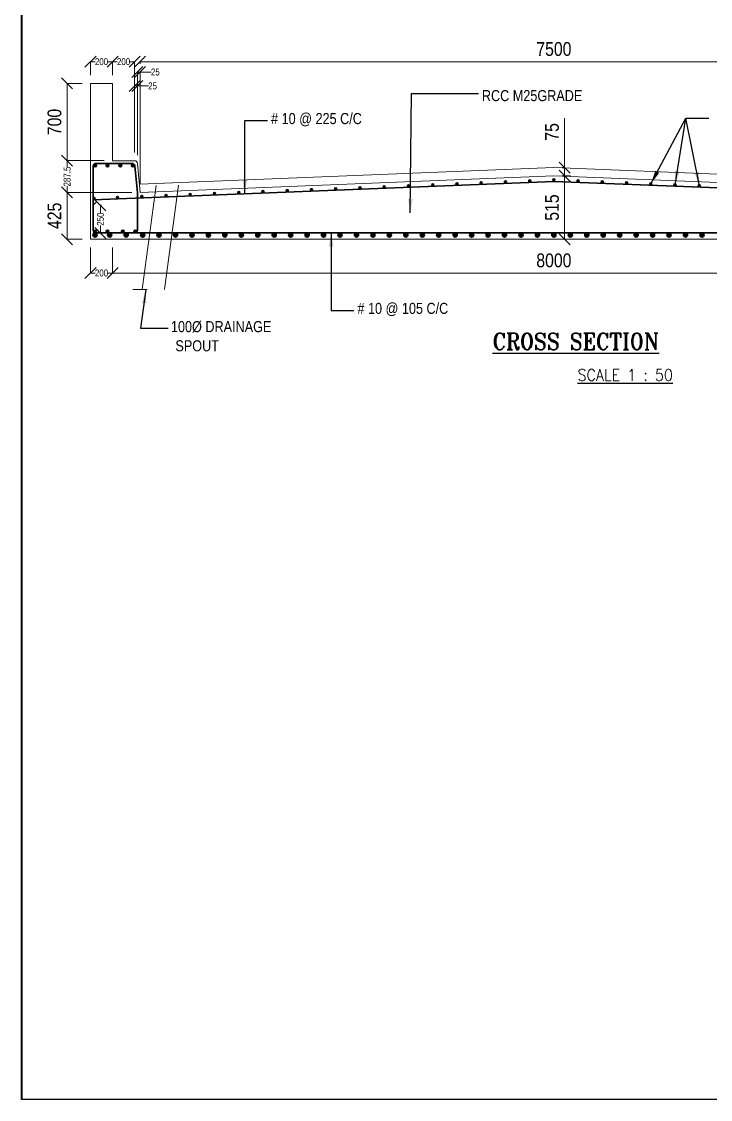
# Model space of a CAD drawing. Header units: millimetres. Extents: x 1141051 to 1202397, y -298680 to -265208.
# Drawn here: x 1141051 to 1153539, y -298680 to -279153 of the extents above; entities that cross this region are included whole.
import ezdxf
from ezdxf.enums import TextEntityAlignment as Align

# ---------------------------------------------------------------- set-up
doc = ezdxf.new("R2010")
doc.units = ezdxf.units.MM
doc.header["$LTSCALE"] = 300
doc.header["$MEASUREMENT"] = 0
for name, color, linetype, lineweight in [('elevations', 7, 'Continuous', 25), ('MAIN', 7, 'Continuous', 25), ('text', 7, 'Continuous', 25)]:
    doc.layers.add(name, color=color, linetype=linetype, lineweight=lineweight)
doc.layers.add('steel', color=1, linetype='Continuous')
doc.styles.add('ARIAL NARROW', font='ARIALN.TTF', dxfattribs={"height": 250})
doc.styles.add('ROMANT', font='romant')
doc.styles.add('SEC', font='ARIALN.TTF', dxfattribs={"height": 125})
doc.dimstyles.new('REIN FORCE', dxfattribs={"dimtxt": 125, "dimasz": 200, "dimexe": 1.25, "dimexo": 150, "dimtad": 0, "dimdec": 1, "dimlfac": 0.5, "dimdsep": 46, "dimtxsty": 'SEC', "dimblk": 'OBLIQUE', "dimcen": 2.5, "dimdle": 1.25, "dimclrd": 6, "dimclre": 5, "dimclrt": 1, "dimadec": 0, "dimazin": 0, "dimtfac": 1, "dimtdec": 1, "dimtmove": 0, "dimatfit": 3, "dimfxl": 1, "dimlwd": 15, "dimlwe": 13, "dimarcsym": 0})
doc.dimstyles.new('REIN FORCE 2', dxfattribs={"dimtxt": 250, "dimasz": 200, "dimexe": 1.25, "dimexo": 150, "dimgap": 100, "dimtad": 1, "dimdec": 1, "dimlfac": 0.5, "dimdsep": 46, "dimtxsty": 'ARIAL NARROW', "dimblk": 'OBLIQUE', "dimcen": 2.5, "dimdle": 1.25, "dimclrd": 6, "dimclre": 5, "dimclrt": 1, "dimadec": 0, "dimazin": 0, "dimtfac": 1, "dimtdec": 1, "dimtmove": 0, "dimatfit": 3, "dimfxl": 1, "dimlwd": 15, "dimlwe": 13, "dimarcsym": 0})
doc.dimstyles.new('STANDARD$7', dxfattribs={"dimtxt": 2, "dimasz": 2, "dimexe": 1.25, "dimexo": 0.625, "dimtad": 1, "dimdec": 0, "dimlfac": 0.5, "dimdsep": 46, "dimtxsty": 'ARIAL NARROW', "dimcen": 2.5, "dimdle": 0.1, "dimse1": 1, "dimse2": 1, "dimadec": 0, "dimazin": 0, "dimtfac": 1, "dimtdec": 0, "dimtmove": 0, "dimatfit": 3, "dimfxl": 1, "dimtolj": 1, "dimtzin": 0, "dimarcsym": 0})

# ---------------------------------------------------------------- blocks, each defined once
blk = doc.blocks.new('_Oblique')
at = {"color": 0, "linetype": 'ByBlock', "lineweight": -2}
blk.add_line((-0.5, -0.5), (0.5, 0.5), dxfattribs=at)
blk = doc.blocks.new('*D61')
at = {"layer": 'Defpoints', "color": 0, "linetype": 'ByBlock', "transparency": 16777216}
for p in [(1142301, -279880), (1142301, -280273), (1142701, -280273)]:
    blk.add_point(p, dxfattribs=at)
at = {"layer": 'MAIN', "color": 6, "linetype": 'Continuous', "lineweight": 15, "transparency": 16777216}
for p, q in [((1142300, -279880), (1142386, -279880)), ((1142702, -279880), (1142615, -279880))]:
    blk.add_line(p, q, dxfattribs=at)
at = {"layer": 'MAIN', "color": 5, "linetype": 'ByBlock', "lineweight": 13, "transparency": 16777216}
for p, q in [((1142301, -280123), (1142301, -279878)), ((1142701, -280123), (1142701, -279878))]:
    blk.add_line(p, q, dxfattribs=at)
at = {"layer": 'MAIN', "color": 6, "linetype": 'ByBlock', "lineweight": 15, "transparency": 16777216, "xscale": 200, "yscale": 200, "zscale": 200, "rotation": 180}
blk.add_blockref('_Oblique', (1142301, -279880), dxfattribs=at)
at = {"layer": 'MAIN', "color": 6, "linetype": 'ByBlock', "lineweight": 15, "transparency": 16777216, "xscale": 200, "yscale": 200, "zscale": 200}
blk.add_blockref('_Oblique', (1142701, -279880), dxfattribs=at)
at = {"layer": 'MAIN', "color": 1, "linetype": 'ByBlock', "transparency": 16777216, "insert": (1142501, -279880), "char_height": 125, "attachment_point": 5, "style": 'SEC'}
blk.add_mtext('200', dxfattribs=at)
blk = doc.blocks.new('*D63')
at = {"layer": 'Defpoints', "color": 0, "linetype": 'ByBlock', "transparency": 16777216}
for p in [(1142301, -280273), (1141877, -281673), (1142701, -281673)]:
    blk.add_point(p, dxfattribs=at)
at = {"layer": 'MAIN', "color": 5, "linetype": 'ByBlock', "lineweight": 13, "transparency": 16777216}
for p, q in [((1142151, -280273), (1141875, -280273)), ((1142551, -281673), (1141875, -281673))]:
    blk.add_line(p, q, dxfattribs=at)
at = {"layer": 'MAIN', "color": 6, "linetype": 'Continuous', "lineweight": 15, "transparency": 16777216}
blk.add_line((1141877, -280272), (1141877, -281675), dxfattribs=at)
at = {"layer": 'MAIN', "color": 6, "linetype": 'ByBlock', "lineweight": 15, "transparency": 16777216, "xscale": 200, "yscale": 200, "zscale": 200}
for p, rotation in [((1141877, -280273), 90), ((1141877, -281673), 270)]:
    blk.add_blockref('_Oblique', p, dxfattribs=dict(at, rotation=rotation))
at = {"layer": 'MAIN', "color": 1, "linetype": 'ByBlock', "transparency": 16777216, "insert": (1141649, -280973), "char_height": 250, "attachment_point": 5, "rotation": 90, "style": 'ARIAL NARROW'}
blk.add_mtext('700', dxfattribs=at)
blk = doc.blocks.new('*D64')
at = {"layer": 'Defpoints', "color": 0, "linetype": 'ByBlock', "transparency": 16777216}
for p in [(1142551, -281673), (1141877, -282248), (1143201, -282248)]:
    blk.add_point(p, dxfattribs=at)
at = {"layer": 'MAIN', "color": 5, "linetype": 'ByBlock', "lineweight": 13, "transparency": 16777216}
for p, q in [((1142401, -281673), (1141875, -281673)), ((1143051, -282248), (1141875, -282248))]:
    blk.add_line(p, q, dxfattribs=at)
at = {"layer": 'MAIN', "color": 6, "linetype": 'Continuous', "lineweight": 15, "transparency": 16777216}
for p, q in [((1141877, -281672), (1141877, -281786)), ((1141877, -282250), (1141877, -282136))]:
    blk.add_line(p, q, dxfattribs=at)
at = {"layer": 'MAIN', "color": 6, "linetype": 'ByBlock', "lineweight": 15, "transparency": 16777216, "xscale": 200, "yscale": 200, "zscale": 200}
for p, rotation in [((1141877, -281673), 90), ((1141877, -282248), 270)]:
    blk.add_blockref('_Oblique', p, dxfattribs=dict(at, rotation=rotation))
at = {"layer": 'MAIN', "color": 1, "linetype": 'ByBlock', "transparency": 16777216, "insert": (1141877, -281961), "char_height": 125, "attachment_point": 5, "rotation": 90, "style": 'SEC'}
blk.add_mtext('287.5', dxfattribs=at)
blk = doc.blocks.new('*D65')
at = {"layer": 'Defpoints', "color": 0, "linetype": 'ByBlock', "transparency": 16777216}
for p in [(1143051, -282248), (1141877, -283098), (1142301, -283098)]:
    blk.add_point(p, dxfattribs=at)
at = {"layer": 'MAIN', "color": 5, "linetype": 'ByBlock', "lineweight": 13, "transparency": 16777216}
for p, q in [((1142901, -282248), (1141875, -282248)), ((1142151, -283098), (1141875, -283098))]:
    blk.add_line(p, q, dxfattribs=at)
at = {"layer": 'MAIN', "color": 6, "linetype": 'Continuous', "lineweight": 15, "transparency": 16777216}
blk.add_line((1141877, -282247), (1141877, -283100), dxfattribs=at)
at = {"layer": 'MAIN', "color": 6, "linetype": 'ByBlock', "lineweight": 15, "transparency": 16777216, "xscale": 200, "yscale": 200, "zscale": 200}
for p, rotation in [((1141877, -282248), 90), ((1141877, -283098), 270)]:
    blk.add_blockref('_Oblique', p, dxfattribs=dict(at, rotation=rotation))
at = {"layer": 'MAIN', "color": 1, "linetype": 'ByBlock', "transparency": 16777216, "insert": (1141649, -282673), "char_height": 250, "attachment_point": 5, "rotation": 90, "style": 'ARIAL NARROW'}
blk.add_mtext('425', dxfattribs=at)
blk = doc.blocks.new('*D66')
at = {"layer": 'Defpoints', "color": 0, "linetype": 'ByBlock', "transparency": 16777216}
for p in [(1143101, -279880), (1142701, -280273), (1143101, -281673)]:
    blk.add_point(p, dxfattribs=at)
at = {"layer": 'MAIN', "color": 6, "linetype": 'Continuous', "lineweight": 15, "transparency": 16777216}
for p, q in [((1142700, -279880), (1142786, -279880)), ((1143102, -279880), (1143015, -279880))]:
    blk.add_line(p, q, dxfattribs=at)
at = {"layer": 'MAIN', "color": 5, "linetype": 'ByBlock', "lineweight": 13, "transparency": 16777216}
for p, q in [((1142701, -280123), (1142701, -279878)), ((1143101, -281523), (1143101, -279878))]:
    blk.add_line(p, q, dxfattribs=at)
at = {"layer": 'MAIN', "color": 6, "linetype": 'ByBlock', "lineweight": 15, "transparency": 16777216, "xscale": 200, "yscale": 200, "zscale": 200, "rotation": 180}
blk.add_blockref('_Oblique', (1142701, -279880), dxfattribs=at)
at = {"layer": 'MAIN', "color": 6, "linetype": 'ByBlock', "lineweight": 15, "transparency": 16777216, "xscale": 200, "yscale": 200, "zscale": 200}
blk.add_blockref('_Oblique', (1143101, -279880), dxfattribs=at)
at = {"layer": 'MAIN', "color": 1, "linetype": 'ByBlock', "transparency": 16777216, "insert": (1142901, -279880), "char_height": 125, "attachment_point": 5, "style": 'SEC'}
blk.add_mtext('200', dxfattribs=at)
blk = doc.blocks.new('*D67')
at = {"layer": 'Defpoints', "color": 0, "linetype": 'ByBlock', "transparency": 16777216}
for p in [(1143151, -280319), (1143101, -281145), (1143151, -281723)]:
    blk.add_point(p, dxfattribs=at)
at = {"layer": 'MAIN', "color": 6, "linetype": 'Continuous', "lineweight": 15, "transparency": 16777216}
for p, q in [((1143100, -280319), (1143151, -280319)), ((1143151, -280319), (1143351, -280319))]:
    blk.add_line(p, q, dxfattribs=at)
at = {"layer": 'MAIN', "color": 5, "linetype": 'ByBlock', "lineweight": 13, "transparency": 16777216}
for p, q in [((1143101, -280995), (1143101, -280318)), ((1143151, -281573), (1143151, -280318))]:
    blk.add_line(p, q, dxfattribs=at)
at = {"layer": 'MAIN', "color": 6, "linetype": 'ByBlock', "lineweight": 15, "transparency": 16777216, "xscale": 200, "yscale": 200, "zscale": 200, "rotation": 180}
blk.add_blockref('_Oblique', (1143101, -280319), dxfattribs=at)
at = {"layer": 'MAIN', "color": 6, "linetype": 'ByBlock', "lineweight": 15, "transparency": 16777216, "xscale": 200, "yscale": 200, "zscale": 200}
blk.add_blockref('_Oblique', (1143151, -280319), dxfattribs=at)
at = {"layer": 'MAIN', "color": 1, "linetype": 'ByBlock', "transparency": 16777216, "insert": (1143426, -280319), "char_height": 125, "attachment_point": 5, "style": 'SEC'}
blk.add_mtext('25', dxfattribs=at)
blk = doc.blocks.new('*D35')
at = {"layer": 'Defpoints', "color": 0, "linetype": 'ByBlock', "transparency": 16777216}
for p in [(1143201, -280068), (1143151, -281670), (1143201, -282248)]:
    blk.add_point(p, dxfattribs=at)
at = {"layer": 'MAIN', "color": 6, "linetype": 'Continuous', "lineweight": 15, "transparency": 16777216}
for p, q in [((1143150, -280068), (1143201, -280068)), ((1143201, -280068), (1143401, -280068))]:
    blk.add_line(p, q, dxfattribs=at)
at = {"layer": 'MAIN', "color": 5, "linetype": 'ByBlock', "lineweight": 13, "transparency": 16777216}
for p, q in [((1143151, -281520), (1143151, -280067)), ((1143201, -282098), (1143201, -280067))]:
    blk.add_line(p, q, dxfattribs=at)
at = {"layer": 'MAIN', "color": 6, "linetype": 'ByBlock', "lineweight": 15, "transparency": 16777216, "xscale": 200, "yscale": 200, "zscale": 200, "rotation": 180}
blk.add_blockref('_Oblique', (1143151, -280068), dxfattribs=at)
at = {"layer": 'MAIN', "color": 6, "linetype": 'ByBlock', "lineweight": 15, "transparency": 16777216, "xscale": 200, "yscale": 200, "zscale": 200}
blk.add_blockref('_Oblique', (1143201, -280068), dxfattribs=at)
at = {"layer": 'MAIN', "color": 1, "linetype": 'ByBlock', "transparency": 16777216, "insert": (1143476, -280068), "char_height": 125, "attachment_point": 5, "style": 'SEC'}
blk.add_mtext('25', dxfattribs=at)
blk = doc.blocks.new('*D36')
at = {"layer": 'Defpoints', "color": 0, "linetype": 'ByBlock', "transparency": 16777216}
for p in [(1158201, -279880), (1143201, -280067), (1158201, -282248)]:
    blk.add_point(p, dxfattribs=at)
at = {"layer": 'MAIN', "linetype": 'Continuous', "lineweight": 15, "transparency": 16777216}
blk.add_line((1143200, -279880), (1158202, -279880), dxfattribs=at)
at = {"layer": 'MAIN', "color": 5, "linetype": 'ByBlock', "lineweight": 13, "transparency": 16777216}
for p, q in [((1143201, -279917), (1143201, -279878)), ((1158201, -282098), (1158201, -279878))]:
    blk.add_line(p, q, dxfattribs=at)
at = {"layer": 'MAIN', "linetype": 'ByBlock', "lineweight": 15, "transparency": 16777216, "xscale": 200, "yscale": 200, "zscale": 200, "rotation": 180}
blk.add_blockref('_Oblique', (1143201, -279880), dxfattribs=at)
at = {"layer": 'MAIN', "linetype": 'ByBlock', "lineweight": 15, "transparency": 16777216, "xscale": 200, "yscale": 200, "zscale": 200}
blk.add_blockref('_Oblique', (1158201, -279880), dxfattribs=at)
at = {"layer": 'MAIN', "color": 1, "linetype": 'ByBlock', "transparency": 16777216, "insert": (1150701, -279652), "char_height": 250, "attachment_point": 5, "style": 'ARIAL NARROW'}
blk.add_mtext('7500', dxfattribs=at)
blk = doc.blocks.new('*D40')
at = {"layer": 'Defpoints', "color": 0, "linetype": 'ByBlock', "transparency": 16777216}
for p in [(1142301, -283098), (1142701, -283098), (1142301, -283709)]:
    blk.add_point(p, dxfattribs=at)
at = {"layer": 'MAIN', "color": 5, "linetype": 'ByBlock', "lineweight": 13, "transparency": 16777216}
for p, q in [((1142301, -283248), (1142301, -283710)), ((1142701, -283248), (1142701, -283710))]:
    blk.add_line(p, q, dxfattribs=at)
at = {"layer": 'MAIN', "color": 6, "linetype": 'Continuous', "lineweight": 15, "transparency": 16777216}
for p, q in [((1142300, -283709), (1142386, -283709)), ((1142702, -283709), (1142615, -283709))]:
    blk.add_line(p, q, dxfattribs=at)
at = {"layer": 'MAIN', "color": 6, "linetype": 'ByBlock', "lineweight": 15, "transparency": 16777216, "xscale": 200, "yscale": 200, "zscale": 200, "rotation": 180}
blk.add_blockref('_Oblique', (1142301, -283709), dxfattribs=at)
at = {"layer": 'MAIN', "color": 6, "linetype": 'ByBlock', "lineweight": 15, "transparency": 16777216, "xscale": 200, "yscale": 200, "zscale": 200}
blk.add_blockref('_Oblique', (1142701, -283709), dxfattribs=at)
at = {"layer": 'MAIN', "color": 1, "linetype": 'ByBlock', "transparency": 16777216, "insert": (1142501, -283709), "char_height": 125, "attachment_point": 5, "style": 'SEC'}
blk.add_mtext('200', dxfattribs=at)
blk = doc.blocks.new('*D42')
at = {"layer": 'Defpoints', "color": 0, "linetype": 'ByBlock', "transparency": 16777216}
for p in [(1142701, -283248), (1158701, -283248), (1142701, -283709)]:
    blk.add_point(p, dxfattribs=at)
at = {"layer": 'MAIN', "color": 5, "linetype": 'ByBlock', "lineweight": 13, "transparency": 16777216}
for p, q in [((1142701, -283398), (1142701, -283710)), ((1158701, -283398), (1158701, -283710))]:
    blk.add_line(p, q, dxfattribs=at)
at = {"layer": 'MAIN', "color": 0, "linetype": 'Continuous', "lineweight": 15, "transparency": 16777216}
blk.add_line((1158702, -283709), (1142700, -283709), dxfattribs=at)
at = {"layer": 'MAIN', "color": 0, "linetype": 'ByBlock', "lineweight": 15, "transparency": 16777216, "xscale": 200, "yscale": 200, "zscale": 200, "rotation": 180}
blk.add_blockref('_Oblique', (1142701, -283709), dxfattribs=at)
at = {"layer": 'MAIN', "color": 0, "linetype": 'ByBlock', "lineweight": 15, "transparency": 16777216, "xscale": 200, "yscale": 200, "zscale": 200}
blk.add_blockref('_Oblique', (1158701, -283709), dxfattribs=at)
at = {"layer": 'MAIN', "color": 1, "linetype": 'ByBlock', "transparency": 16777216, "insert": (1150701, -283481), "char_height": 250, "attachment_point": 5, "style": 'ARIAL NARROW'}
blk.add_mtext('8000', dxfattribs=at)
blk = doc.blocks.new('*D44')
at = {"layer": 'Defpoints', "color": 0, "linetype": 'ByBlock', "transparency": 16777216}
for p in [(1150851, -281948), (1150701, -283098), (1150895, -283098)]:
    blk.add_point(p, dxfattribs=at)
at = {"layer": 'MAIN', "color": 6, "linetype": 'Continuous', "lineweight": 15, "transparency": 16777216}
blk.add_line((1150895, -281947), (1150895, -283100), dxfattribs=at)
at = {"layer": 'MAIN', "color": 5, "linetype": 'ByBlock', "lineweight": 13, "transparency": 16777216}
for p, q in [((1151001, -281948), (1150896, -281948)), ((1150851, -283098), (1150896, -283098))]:
    blk.add_line(p, q, dxfattribs=at)
at = {"layer": 'MAIN', "color": 6, "linetype": 'ByBlock', "lineweight": 15, "transparency": 16777216, "xscale": 200, "yscale": 200, "zscale": 200}
for p, rotation in [((1150895, -281948), 90), ((1150895, -283098), 270)]:
    blk.add_blockref('_Oblique', p, dxfattribs=dict(at, rotation=rotation))
at = {"layer": 'MAIN', "color": 1, "linetype": 'ByBlock', "transparency": 16777216, "insert": (1150667, -282523), "char_height": 250, "attachment_point": 5, "rotation": 90, "style": 'ARIAL NARROW'}
blk.add_mtext('515', dxfattribs=at)
blk = doc.blocks.new('*D68')
at = {"layer": 'Defpoints', "color": 0, "linetype": 'ByBlock', "transparency": 16777216}
for p in [(1150701, -281798), (1150701, -281948), (1150895, -281798)]:
    blk.add_point(p, dxfattribs=at)
at = {"layer": 'MAIN', "color": 6, "linetype": 'Continuous', "lineweight": 15, "transparency": 16777216}
for p, q in [((1150895, -281798), (1150895, -280905)), ((1150895, -281948), (1150895, -281798)), ((1150895, -281948), (1150895, -282148))]:
    blk.add_line(p, q, dxfattribs=at)
at = {"layer": 'MAIN', "color": 5, "linetype": 'ByBlock', "lineweight": 13, "transparency": 16777216}
for p, q in [((1150851, -281798), (1150896, -281798)), ((1150851, -281948), (1150896, -281948))]:
    blk.add_line(p, q, dxfattribs=at)
at = {"layer": 'MAIN', "color": 6, "linetype": 'ByBlock', "lineweight": 15, "transparency": 16777216, "xscale": 200, "yscale": 200, "zscale": 200}
for p, rotation in [((1150895, -281798), 270), ((1150895, -281948), 90)]:
    blk.add_blockref('_Oblique', p, dxfattribs=dict(at, rotation=rotation))
at = {"layer": 'MAIN', "color": 1, "linetype": 'ByBlock', "transparency": 16777216, "insert": (1150667, -281152), "char_height": 250, "attachment_point": 5, "rotation": 90, "style": 'ARIAL NARROW'}
blk.add_mtext('75', dxfattribs=at)
blk = doc.blocks.new('*D83')
at = {"layer": 'Defpoints', "color": 0, "linetype": 'ByBlock', "transparency": 16777216}
for p in [(1142351, -282482), (1142456, -282982), (1142481, -282982)]:
    blk.add_point(p, dxfattribs=at)
at = {"layer": 'MAIN', "color": 6, "linetype": 'Continuous', "lineweight": 15, "transparency": 16777216}
for p, q in [((1142481, -282481), (1142481, -282618)), ((1142481, -282983), (1142481, -282847))]:
    blk.add_line(p, q, dxfattribs=at)
at = {"layer": 'MAIN', "color": 5, "linetype": 'ByBlock', "lineweight": 13, "transparency": 16777216}
for p, q in [((1142501, -282482), (1142483, -282482)), ((1142606, -282982), (1142483, -282982))]:
    blk.add_line(p, q, dxfattribs=at)
at = {"layer": 'MAIN', "color": 6, "linetype": 'ByBlock', "lineweight": 15, "transparency": 16777216, "xscale": 200, "yscale": 200, "zscale": 200}
for p, rotation in [((1142481, -282482), 90), ((1142481, -282982), 270)]:
    blk.add_blockref('_Oblique', p, dxfattribs=dict(at, rotation=rotation))
at = {"layer": 'MAIN', "color": 1, "linetype": 'ByBlock', "transparency": 16777216, "insert": (1142481, -282732), "char_height": 125, "attachment_point": 5, "rotation": 90, "style": 'SEC'}
blk.add_mtext('250', dxfattribs=at)

msp = doc.modelspace()

# ---------------------------------------------------------------- hatches: boundary and pattern name
at = {"layer": 'steel', "linetype": 'ByBlock', "lineweight": 35}
for points in [[(1142386.43, -281784.14), (1142386.55, -281784.14, 0.41348564), (1142410.86, -281759.77, 1), (1142362.11, -281759.77, 0.41348564)], [(1142609.92, -281784.14), (1142610.05, -281784.14, 0.41348564), (1142634.36, -281759.77, 1), (1142585.61, -281759.77, 0.41348564)], [(1142841.94, -281784.14), (1142842.06, -281784.14, 0.41348564), (1142866.37, -281759.77, 1), (1142817.62, -281759.77, 0.41348564)], [(1143069.74, -281784.14), (1143069.62, -281784.14, -0.41348564), (1143045.31, -281759.77, -1), (1143094.06, -281759.77, -0.41348564)], [(1146745.41, -282200.92), (1146745.32, -282200.92, -0.41348564), (1146726.61, -282182.17, -1), (1146764.11, -282182.17, -0.41348564)], [(1147186.68, -282183.28), (1147186.59, -282183.28, -0.41348564), (1147167.89, -282164.53, -1), (1147205.39, -282164.53, -0.41348564)], [(1147626.16, -282165.7), (1147626.06, -282165.7, -0.41348564), (1147607.36, -282146.95, -1), (1147644.86, -282146.95, -0.41348564)], [(1148063.83, -282148.18), (1148063.74, -282148.18, -0.41348564), (1148045.04, -282129.43, -1), (1148082.54, -282129.43, -0.41348564)], [(1148505.11, -282130.55), (1148505.01, -282130.55, -0.41348564), (1148486.31, -282111.8, -1), (1148523.81, -282111.8, -0.41348564)], [(1148944.58, -282112.97), (1148944.49, -282112.97, -0.41348564), (1148925.78, -282094.22, -1), (1148963.28, -282094.22, -0.41348564)], [(1149382.25, -282095.45), (1149382.16, -282095.45, -0.41348564), (1149363.46, -282076.7, -1), (1149400.96, -282076.7, -0.41348564)], [(1149823.53, -282077.81), (1149823.43, -282077.81, -0.41348564), (1149804.73, -282059.06, -1), (1149842.23, -282059.06, -0.41348564)], [(1150263, -282060.23), (1150262.91, -282060.23, -0.41348564), (1150244.2, -282041.48, -1), (1150281.7, -282041.48, -0.41348564)], [(1150700.98, -282042.71), (1150700.88, -282042.71, -0.41348564), (1150682.18, -282023.96, -1), (1150719.68, -282023.96, -0.41348564)], [(1150700.88, -282042.71), (1150700.98, -282042.71, 0.41348564), (1150719.68, -282023.96, 1), (1150682.18, -282023.96, 0.41348564)], [(1151138.86, -282060.23), (1151138.95, -282060.23, 0.41348564), (1151157.66, -282041.48, 1), (1151120.16, -282041.48, 0.41348564)], [(1151578.33, -282077.81), (1151578.43, -282077.81, 0.41348564), (1151597.13, -282059.06, 1), (1151559.63, -282059.06, 0.41348564)], [(1152019.61, -282095.45), (1152019.7, -282095.45, 0.41348564), (1152038.41, -282076.7, 1), (1152000.91, -282076.7, 0.41348564)], [(1152457.28, -282112.97), (1152457.38, -282112.97, 0.41348564), (1152476.08, -282094.22, 1), (1152438.58, -282094.22, 0.41348564)], [(1152896.76, -282130.55), (1152896.85, -282130.55, 0.41348564), (1152915.55, -282111.8, 1), (1152878.05, -282111.8, 0.41348564)], [(1153338.03, -282148.18), (1153338.12, -282148.18, 0.41348564), (1153356.83, -282129.43, 1), (1153319.33, -282129.43, 0.41348564)], [(1142365.42, -282376.15), (1142365.33, -282376.15, -0.41348564), (1142346.63, -282357.4, -1), (1142384.13, -282357.4, -0.41348564)], [(1142790.15, -282359.13), (1142790.05, -282359.13, -0.41348564), (1142771.35, -282340.38, -1), (1142808.85, -282340.38, -0.41348564)], [(1143231.42, -282341.49), (1143231.33, -282341.49, -0.41348564), (1143212.62, -282322.74, -1), (1143250.12, -282322.74, -0.41348564)], [(1143670.89, -282323.92), (1143670.8, -282323.92, -0.41348564), (1143652.1, -282305.17, -1), (1143689.6, -282305.17, -0.41348564)], [(1144108.57, -282306.39), (1144108.47, -282306.39, -0.41348564), (1144089.77, -282287.64, -1), (1144127.27, -282287.64, -0.41348564)], [(1144549.84, -282288.76), (1144549.75, -282288.76, -0.41348564), (1144531.04, -282270.01, -1), (1144568.54, -282270.01, -0.41348564)], [(1144989.32, -282271.18), (1144989.22, -282271.18, -0.41348564), (1144970.52, -282252.43, -1), (1145008.02, -282252.43, -0.41348564)], [(1145426.99, -282253.66), (1145426.9, -282253.66, -0.41348564), (1145408.19, -282234.91, -1), (1145445.69, -282234.91, -0.41348564)], [(1145868.26, -282236.02), (1145868.17, -282236.02, -0.41348564), (1145849.47, -282217.27, -1), (1145886.97, -282217.27, -0.41348564)], [(1146307.74, -282218.44), (1146307.64, -282218.44, -0.41348564), (1146288.94, -282199.69, -1), (1146326.44, -282199.69, -0.41348564)], [(1142386.43, -282979.85), (1142386.55, -282979.85, 0.41348564), (1142410.86, -282955.48, 1), (1142362.11, -282955.48, 0.41348564)], [(1142609.92, -282979.85), (1142610.05, -282979.85, 0.41348564), (1142634.36, -282955.48, 1), (1142585.61, -282955.48, 0.41348564)], [(1142885.69, -282979.85), (1142885.81, -282979.85, 0.41348564), (1142910.13, -282955.48, 1), (1142861.38, -282955.48, 0.41348564)], [(1143113.5, -282979.85), (1143113.38, -282979.85, -0.41348564), (1143089.06, -282955.48, -1), (1143137.81, -282955.48, -0.41348564)], [(1142382.5, -282982.2), (1142382.31, -282982.2, 0.41348564), (1142344.9, -283019.7, 1), (1142419.9, -283019.7, 0.41348564)], [(1142649.24, -282982.2), (1142649.05, -282982.2, 0.41348564), (1142611.64, -283019.7, 1), (1142686.64, -283019.7, 0.41348564)], [(1142947.45, -282982.2), (1142947.26, -282982.2, 0.41348564), (1142909.86, -283019.7, 1), (1142984.86, -283019.7, 0.41348564)], [(1143245.66, -282982.2), (1143245.48, -282982.2, 0.41348564), (1143208.07, -283019.7, 1), (1143283.07, -283019.7, 0.41348564)], [(1143543.88, -282982.2), (1143543.69, -282982.2, 0.41348564), (1143506.29, -283019.7, 1), (1143581.29, -283019.7, 0.41348564)], [(1143842.09, -282982.2), (1143841.91, -282982.2, 0.41348564), (1143804.5, -283019.7, 1), (1143879.5, -283019.7, 0.41348564)], [(1144140.31, -282982.2), (1144140.12, -282982.2, 0.41348564), (1144102.71, -283019.7, 1), (1144177.71, -283019.7, 0.41348564)], [(1144438.52, -282982.2), (1144438.34, -282982.2, 0.41348564), (1144400.93, -283019.7, 1), (1144475.93, -283019.7, 0.41348564)], [(1144736.74, -282982.2), (1144736.55, -282982.2, 0.41348564), (1144699.14, -283019.7, 1), (1144774.14, -283019.7, 0.41348564)], [(1145034.95, -282982.2), (1145034.76, -282982.2, 0.41348564), (1144997.36, -283019.7, 1), (1145072.36, -283019.7, 0.41348564)], [(1145333.16, -282982.2), (1145332.98, -282982.2, 0.41348564), (1145295.57, -283019.7, 1), (1145370.57, -283019.7, 0.41348564)], [(1145631.38, -282982.2), (1145631.19, -282982.2, 0.41348564), (1145593.79, -283019.7, 1), (1145668.79, -283019.7, 0.41348564)], [(1145929.59, -282982.2), (1145929.41, -282982.2, 0.41348564), (1145892, -283019.7, 1), (1145967, -283019.7, 0.41348564)], [(1146227.81, -282982.2), (1146227.62, -282982.2, 0.41348564), (1146190.21, -283019.7, 1), (1146265.21, -283019.7, 0.41348564)], [(1146526.02, -282982.2), (1146525.84, -282982.2, 0.41348564), (1146488.43, -283019.7, 1), (1146563.43, -283019.7, 0.41348564)], [(1146824.24, -282982.2), (1146824.05, -282982.2, 0.41348564), (1146786.64, -283019.7, 1), (1146861.64, -283019.7, 0.41348564)], [(1147122.45, -282982.2), (1147122.26, -282982.2, 0.41348564), (1147084.86, -283019.7, 1), (1147159.86, -283019.7, 0.41348564)], [(1147420.67, -282982.2), (1147420.48, -282982.2, 0.41348564), (1147383.07, -283019.7, 1), (1147458.07, -283019.7, 0.41348564)], [(1147718.88, -282982.2), (1147718.69, -282982.2, 0.41348564), (1147681.29, -283019.7, 1), (1147756.29, -283019.7, 0.41348564)], [(1148017.09, -282982.2), (1148016.91, -282982.2, 0.41348564), (1147979.5, -283019.7, 1), (1148054.5, -283019.7, 0.41348564)], [(1148315.31, -282982.2), (1148315.12, -282982.2, 0.41348564), (1148277.72, -283019.7, 1), (1148352.72, -283019.7, 0.41348564)], [(1148613.52, -282982.2), (1148613.34, -282982.2, 0.41348564), (1148575.93, -283019.7, 1), (1148650.93, -283019.7, 0.41348564)], [(1148911.74, -282982.2), (1148911.55, -282982.2, 0.41348564), (1148874.14, -283019.7, 1), (1148949.14, -283019.7, 0.41348564)], [(1149209.95, -282982.2), (1149209.77, -282982.2, 0.41348564), (1149172.36, -283019.7, 1), (1149247.36, -283019.7, 0.41348564)], [(1149508.17, -282982.2), (1149507.98, -282982.2, 0.41348564), (1149470.57, -283019.7, 1), (1149545.57, -283019.7, 0.41348564)], [(1149806.38, -282982.2), (1149806.19, -282982.2, 0.41348564), (1149768.79, -283019.7, 1), (1149843.79, -283019.7, 0.41348564)], [(1150104.6, -282982.2), (1150104.41, -282982.2, 0.41348564), (1150067, -283019.7, 1), (1150142, -283019.7, 0.41348564)], [(1150402.81, -282982.2), (1150402.62, -282982.2, 0.41348564), (1150365.22, -283019.7, 1), (1150440.22, -283019.7, 0.41348564)], [(1150701.02, -282982.2), (1150700.84, -282982.2, 0.41348564), (1150663.43, -283019.7, 1), (1150738.43, -283019.7, 0.41348564)], [(1150999.24, -282982.2), (1150999.05, -282982.2, 0.41348564), (1150961.65, -283019.7, 1), (1151036.65, -283019.7, 0.41348564)], [(1151297.45, -282982.2), (1151297.27, -282982.2, 0.41348564), (1151259.86, -283019.7, 1), (1151334.86, -283019.7, 0.41348564)], [(1151595.67, -282982.2), (1151595.48, -282982.2, 0.41348564), (1151558.07, -283019.7, 1), (1151633.07, -283019.7, 0.41348564)], [(1151893.88, -282982.2), (1151893.7, -282982.2, 0.41348564), (1151856.29, -283019.7, 1), (1151931.29, -283019.7, 0.41348564)], [(1152192.1, -282982.2), (1152191.91, -282982.2, 0.41348564), (1152154.5, -283019.7, 1), (1152229.5, -283019.7, 0.41348564)], [(1152490.31, -282982.2), (1152490.12, -282982.2, 0.41348564), (1152452.72, -283019.7, 1), (1152527.72, -283019.7, 0.41348564)], [(1152788.53, -282982.2), (1152788.34, -282982.2, 0.41348564), (1152750.93, -283019.7, 1), (1152825.93, -283019.7, 0.41348564)], [(1153086.74, -282982.2), (1153086.55, -282982.2, 0.41348564), (1153049.15, -283019.7, 1), (1153124.15, -283019.7, 0.41348564)], [(1153384.95, -282982.2), (1153384.77, -282982.2, 0.41348564), (1153347.36, -283019.7, 1), (1153422.36, -283019.7, 0.41348564)]]:
    msp.add_hatch(color=0, dxfattribs=at).paths.add_polyline_path(points)

# ---------------------------------------------------------------- linework, layer by layer
at = {"layer": 'MAIN', "color": 0, "lineweight": 40}
msp.add_line((1141051.09, -265208.01), (1141051.09, -298680.23), dxfattribs=at)
at = {"layer": 'MAIN', "color": 0, "linetype": 'ByBlock', "lineweight": 18}
for p, q in [((1142300.93, -280273.41), (1142700.93, -280273.41)), ((1142300.93, -280273.41), (1142300.93, -283098.41)), ((1142700.93, -280273.41), (1142700.93, -281673.41)), ((1142700.93, -281673.41), (1143100.93, -281673.41)), ((1143150.93, -281723.41), (1143200.93, -282248.41)), ((1150700.93, -281798.29), (1143186.69, -282098.86)), ((1150700.93, -281948.41), (1143200.93, -282248.41)), ((1150700.93, -281798.29), (1158215.17, -282098.86)), ((1150700.93, -281948.41), (1158200.93, -282248.41)), ((1143490.19, -282121.4), (1143239.46, -284008.94)), ((1143896.01, -282118.7), (1143644.87, -284008.94)), ((1142300.93, -283098.41), (1150700.93, -283098.41)), ((1159100.93, -283098.41), (1150700.93, -283098.41)), ((1143067.29, -284008.94), (1143328.48, -284008.94))]:
    msp.add_line(p, q, dxfattribs=at)
msp.add_arc((1143100.93, -281723.41), 50, 0, 90, dxfattribs=at)
at = {"layer": 'MAIN', "color": 0, "linetype": 'ByBlock'}
for p in [(1148069.9, -282148.18), (1148505.01, -282130.55), (1148944.49, -282112.97), (1149388.32, -282095.45), (1149823.43, -282077.81), (1150262.91, -282060.23), (1150700.88, -282042.71), (1150700.98, -282042.71), (1151138.95, -282060.23), (1151578.43, -282077.81), (1152013.54, -282095.45), (1152457.38, -282112.97), (1152896.85, -282130.55), (1153331.96, -282148.18), (1142796.22, -282359.13), (1143231.33, -282341.49), (1143670.8, -282323.92), (1144114.64, -282306.39), (1144549.75, -282288.76), (1144989.22, -282271.18), (1145433.06, -282253.66), (1145868.17, -282236.02), (1146307.64, -282218.44), (1146751.48, -282200.92), (1147186.59, -282183.28), (1147626.06, -282165.7)]:
    msp.add_point(p, dxfattribs=at)
at = {"layer": 'steel', "color": 0, "linetype": 'ByBlock', "lineweight": 35}
for p, q in [((1142350.93, -281773.41), (1142350.93, -282932.2)), ((1142400.93, -281723.41), (1143055.01, -281723.41)), ((1143104.79, -281768.67), (1143151.38, -282257.89)), ((1150700.93, -282048.49), (1142350.93, -282382.49)), ((1150700.93, -282048.49), (1159050.93, -282382.49)), ((1143151.38, -282257.89), (1143151.38, -282932.2)), ((1142350.93, -282482.2), (1142417.62, -282412.08)), ((1142350.93, -282982.2), (1159015.98, -282982.2)), ((1143101.38, -282982.2), (1142400.93, -282982.2))]:
    msp.add_line(p, q, dxfattribs=at)
for centre, radius in [((1142386.49, -281759.77), 24.38), ((1142609.98, -281759.77), 24.38), ((1142842, -281759.77), 24.38), ((1143069.68, -281759.77), 24.38), ((1146745.36, -282182.17), 18.75), ((1147186.64, -282164.53), 18.75), ((1147626.11, -282146.95), 18.75), ((1148063.79, -282129.43), 18.75), ((1148505.06, -282111.8), 18.75), ((1148944.53, -282094.22), 18.75), ((1149382.21, -282076.7), 18.75), ((1149823.48, -282059.06), 18.75), ((1150262.95, -282041.48), 18.75), ((1150700.93, -282023.96), 18.75), ((1150700.93, -282023.96), 18.75), ((1151138.91, -282041.48), 18.75), ((1151578.38, -282059.06), 18.75), ((1152019.66, -282076.7), 18.75), ((1152457.33, -282094.22), 18.75), ((1152896.8, -282111.8), 18.75), ((1153338.08, -282129.43), 18.75), ((1142365.38, -282357.4), 18.75), ((1142790.1, -282340.38), 18.75), ((1143231.37, -282322.74), 18.75), ((1143670.85, -282305.17), 18.75), ((1144108.52, -282287.64), 18.75), ((1144549.79, -282270.01), 18.75), ((1144989.27, -282252.43), 18.75), ((1145426.94, -282234.91), 18.75), ((1145868.22, -282217.27), 18.75), ((1146307.69, -282199.69), 18.75), ((1142386.49, -282955.48), 24.38), ((1142609.98, -282955.48), 24.38), ((1142885.75, -282955.48), 24.38), ((1143113.44, -282955.48), 24.38), ((1142382.4, -283019.7), 37.5), ((1142649.14, -283019.7), 37.5), ((1142947.36, -283019.7), 37.5), ((1143245.57, -283019.7), 37.5), ((1143543.79, -283019.7), 37.5), ((1143842, -283019.7), 37.5), ((1144140.21, -283019.7), 37.5), ((1144438.43, -283019.7), 37.5), ((1144736.64, -283019.7), 37.5), ((1145034.86, -283019.7), 37.5), ((1145333.07, -283019.7), 37.5), ((1145631.29, -283019.7), 37.5), ((1145929.5, -283019.7), 37.5), ((1146227.71, -283019.7), 37.5), ((1146525.93, -283019.7), 37.5), ((1146824.14, -283019.7), 37.5), ((1147122.36, -283019.7), 37.5), ((1147420.57, -283019.7), 37.5), ((1147718.79, -283019.7), 37.5), ((1148017, -283019.7), 37.5), ((1148315.22, -283019.7), 37.5), ((1148613.43, -283019.7), 37.5), ((1148911.64, -283019.7), 37.5), ((1149209.86, -283019.7), 37.5), ((1149508.07, -283019.7), 37.5), ((1149806.29, -283019.7), 37.5), ((1150104.5, -283019.7), 37.5), ((1150402.72, -283019.7), 37.5), ((1150700.93, -283019.7), 37.5), ((1150999.15, -283019.7), 37.5), ((1151297.36, -283019.7), 37.5), ((1151595.57, -283019.7), 37.5), ((1151893.79, -283019.7), 37.5), ((1152192, -283019.7), 37.5), ((1152490.22, -283019.7), 37.5), ((1152788.43, -283019.7), 37.5), ((1153086.65, -283019.7), 37.5), ((1153384.86, -283019.7), 37.5)]:
    msp.add_circle(centre, radius, dxfattribs=at)
for centre, start, end in [((1142400.93, -281773.41), 90, 180), ((1143055.01, -281773.41), 5.440332, 90), ((1142400.93, -282932.2), 180, 270), ((1143101.38, -282932.2), 270, 0)]:
    msp.add_arc(centre, 50, start, end, dxfattribs=at)
at = {"layer": 'text', "color": 0, "linetype": 'ByBlock'}
msp.add_line((1202357.14, -298680.23), (1141051.09, -298680.23), dxfattribs=at)

# ---------------------------------------------------------------- texts
at = {"color": 0, "style": 'ROMANT', "width": 0.9}
msp.add_text('%%UCROSS SECTION', height=300, dxfattribs=at).set_placement((1149589.44, -285098.6))
msp.add_text('%%USCALE 1 : 50', height=210, dxfattribs=at).set_placement((1151994.56, -285660.98), align=Align.CENTER)
at = {"layer": 'elevations', "color": 0, "linetype": 'ByBlock', "style": 'ARIAL NARROW'}
for s, p in [('RCC M25GRADE', (1149396.31, -280594.69)), ('# 10 @ 225 C/C', (1145574.46, -281010.53)), ('# 10 @ 105 C/C', (1147140.15, -284449.03)), ('100%%C DRAINAGE   ', (1143759.12, -284779.71)), (' SPOUT', (1143776.5, -285126.97))]:
    msp.add_text(s, height=200, dxfattribs=at).set_placement(p)

# ---------------------------------------------------------------- dimensions: what is measured, and where the dimension line sits
at = {"layer": 'MAIN', "color": 0, "linetype": 'ByBlock'}
dim = msp.add_linear_dim(base=(1158200.93, -279879.67), p1=(1143200.93, -280066.71), p2=(1158200.93, -282248.41), dimstyle='REIN FORCE 2', override={"dimclrd": 256}, dxfattribs=at)
dim.commit()
dim.dimension.update_dxf_attribs({"geometry": '*D36', "text_midpoint": (1150700.93, -279652.02)})
for base, p1, p2, picture, middle in [((1142300.93, -279879.67), (1142700.93, -280273.41), (1142300.93, -280273.41), '*D61', (1142500.93, -279879.67)), ((1143100.93, -279879.67), (1142700.93, -280273.41), (1143100.93, -281673.41), '*D66', (1142900.93, -279879.67)), ((1142300.93, -283708.96), (1142700.93, -283098.41), (1142300.93, -283098.41), '*D40', (1142500.93, -283708.96))]:
    dim = msp.add_linear_dim(base=base, p1=p1, p2=p2, dimstyle='REIN FORCE', dxfattribs=at)
    dim.commit()
    dim.dimension.update_dxf_attribs({"geometry": picture, "text_midpoint": middle})
for base, p1, p2, picture, middle in [((1143200.93, -280067.96), (1143150.93, -281670.09), (1143200.93, -282248.41), '*D35', (1143476.21, -280067.96)), ((1143150.93, -280319.19), (1143100.93, -281145.09), (1143150.93, -281723.41), '*D67', (1143426.21, -280319.19))]:
    dim = msp.add_linear_dim(base=base, p1=p1, p2=p2, dimstyle='REIN FORCE', dxfattribs=at)
    dim.commit()
    dim.dimension.update_dxf_attribs({"geometry": picture, "text_midpoint": middle, "dimtype": 160})
for base, p1, p2, dimstyle, picture, middle in [((1141876.52, -281673.41), (1142300.93, -280273.41), (1142700.93, -281673.41), 'REIN FORCE 2', '*D63', (1141648.87, -280973.41)), ((1150894.61, -281798.41), (1150700.93, -281948.41), (1150700.92, -281798.41), 'REIN FORCE 2', '*D68', (1150667.47, -281151.66)), ((1141876.52, -282248.41), (1142550.93, -281673.41), (1143200.93, -282248.41), 'REIN FORCE', '*D64', (1141876.52, -281960.91)), ((1141876.52, -283098.41), (1143050.93, -282248.41), (1142300.93, -283098.41), 'REIN FORCE 2', '*D65', (1141648.87, -282673.41)), ((1142481.33, -282982.2), (1142350.93, -282482.2), (1142455.79, -282982.2), 'REIN FORCE', '*D83', (1142481.33, -282732.2))]:
    dim = msp.add_linear_dim(base=base, p1=p1, p2=p2, angle=90, dimstyle=dimstyle, dxfattribs=at)
    dim.commit()
    dim.dimension.update_dxf_attribs({"geometry": picture, "text_midpoint": middle})
dim = msp.add_linear_dim(base=(1150894.61, -283098.41), p1=(1150850.93, -281948.41), p2=(1150700.93, -283098.41), angle=90, text='515', dimstyle='REIN FORCE 2', dxfattribs=at)
dim.commit()
dim.dimension.update_dxf_attribs({"geometry": '*D44', "text_midpoint": (1150666.96, -282523.41)})
dim = msp.add_linear_dim(base=(1142700.93, -283708.96), p1=(1158700.93, -283248.41), p2=(1142700.93, -283248.41), dimstyle='REIN FORCE 2', override={"dimclrd": 0}, dxfattribs=at)
dim.commit()
dim.dimension.update_dxf_attribs({"geometry": '*D42', "text_midpoint": (1150700.93, -283708.96), "dimtype": 160})

# ---------------------------------------------------------------- leaders
at = {"layer": 'MAIN', "color": 0, "lineweight": 9}
for points in [[(1148097.79, -282616.15), (1148117.45, -280455.32), (1149337.01, -280455.32)], [(1145097.05, -282272.64), (1145099.23, -280948.1), (1145511.68, -280948.1)], [(1152457.33, -282094.22), (1153094.92, -280904.83), (1153266.4, -280904.83)], [(1152896.8, -282111.8), (1153094.92, -280904.83), (1153507.36, -280904.83)], [(1153338.08, -282129.43), (1153094.92, -280904.83), (1153507.36, -280904.83)], [(1146664.93, -282982.2), (1146664.93, -284386.61), (1147077.37, -284386.61)], [(1143306.77, -284007.75), (1143205.44, -284708.05), (1143711.8, -284708.05)]]:
    msp.add_leader(points, dimstyle='STANDARD$7', override={"dimtxt": 300, "dimasz": 250, "dimexe": 0.18, "dimexo": 0.0625, "dimgap": 0.09, "dimtad": 0, "dimtoh": 1, "dimlfac": 1, "dimzin": 0, "dimcen": 0.09, "dimdle": 200, "dimtdec": 4, "dimtofl": 0}, dxfattribs=at)

doc.saveas('drawing.dxf')
